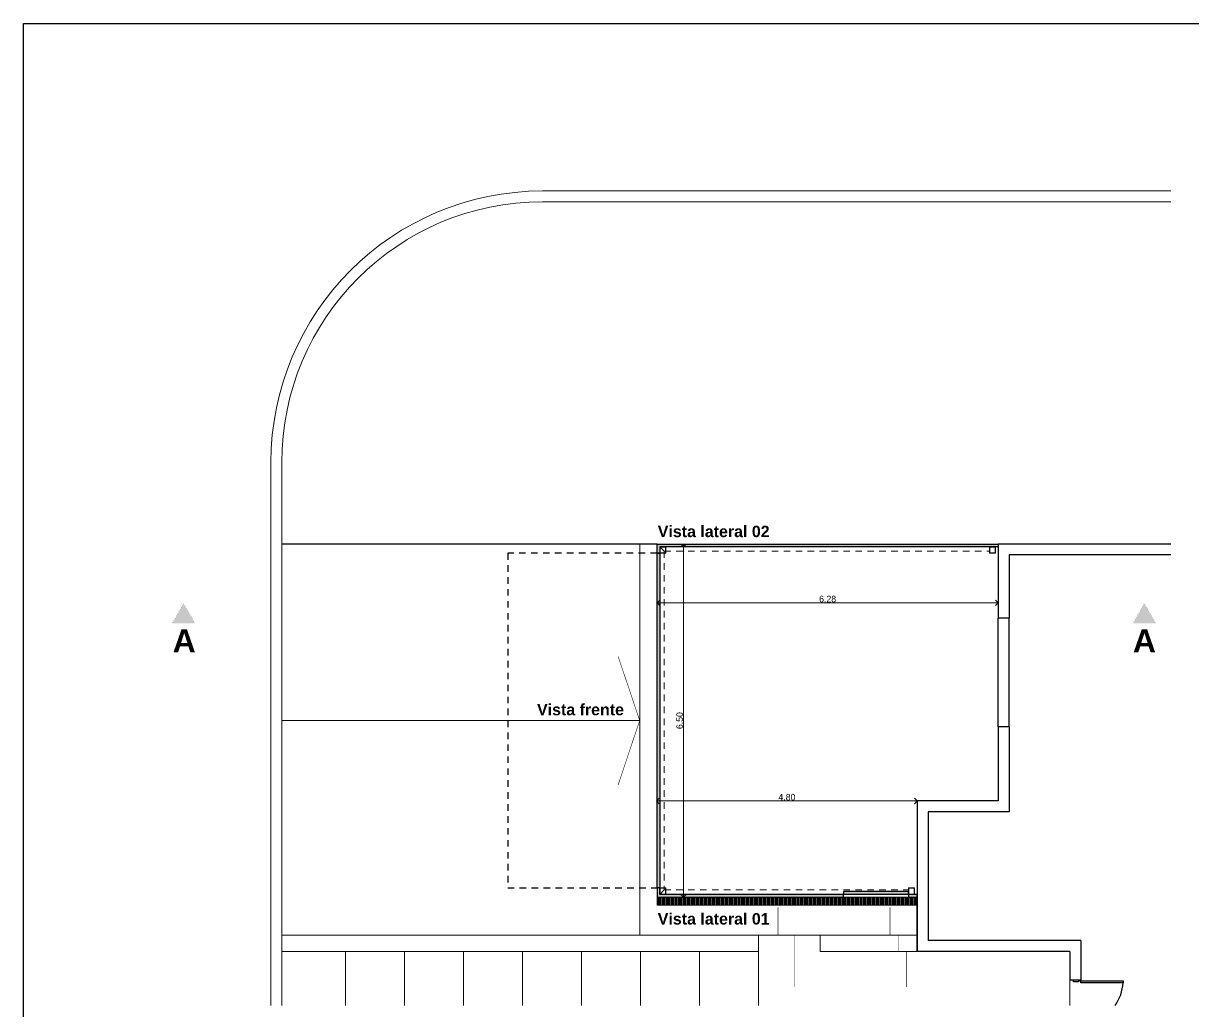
# Model space of a CAD drawing. Header units: millimetres. Extents: x 237 to 802, y 86 to 296.
# Drawn here: x 359.76 to 381.29, y 184.94 to 203.12 of the extents above; entities that cross this region are included whole.
import ezdxf

# ---------------------------------------------------------------- set-up
doc = ezdxf.new("R2010")
doc.units = ezdxf.units.MM
doc.linetypes.add('ACAD_ISO02W100', pattern=[15, 12, -3])
doc.layers.get('Defpoints').update_dxf_attribs({"color": 254})
for name, color, linetype in [('01-MUROS', 6, 'Continuous'), ('02-CARPINTERÍAS', 9, 'Continuous'), ('03-PROYECCIONES', 9, 'Continuous')]:
    doc.layers.add(name, color=color, linetype=linetype)
doc.layers.add('06-SOLADOS', color=9, linetype='Continuous', lineweight=25)
doc.layers.add('cotas', color=154, linetype='Continuous', lineweight=5)
doc.dimstyles.new('ann linear', dxfattribs={"dimtxt": 0.12, "dimasz": 0.1, "dimexe": 0.01, "dimexo": 0.01, "dimgap": 0.01, "dimtad": 1, "dimzin": 4, "dimdsep": 46, "dimtxsty": 'Standard', "dimblk": 'OPEN90', "dimcen": 0.1, "dimse1": 1, "dimse2": 1, "dimclrd": 256, "dimclre": 1, "dimclrt": 256, "dimadec": 0, "dimazin": 0, "dimtfac": 1, "dimtix": 1, "dimtmove": 0, "dimatfit": 3, "dimldrblk": 'DOT', "dimfxl": 0, "dimtolj": 1, "dimtzin": 0, "dimlwd": -1, "dimarcsym": 0})

# ---------------------------------------------------------------- blocks, each defined once
blk = doc.blocks.new('_OPEN90')
at = {"color": 0, "linetype": 'ByBlock'}
for p, q in [((0, 0), (-1, 0)), ((-0.5, 0.5), (0, 0)), ((0, 0), (-0.5, -0.5))]:
    blk.add_line(p, q, dxfattribs=at)
blk = doc.blocks.new('*D273')
at = {"layer": 'cotas'}
blk.add_line((371.916, 193.434), (371.916, 187.134), dxfattribs=at)
at = {"layer": 'Defpoints', "color": 0}
for p in [(370.711, 193.534), (371.431, 187.034), (371.916, 187.034)]:
    blk.add_point(p, dxfattribs=at)
at = {"layer": 'cotas', "xscale": 0.1, "yscale": 0.1, "zscale": 0.1}
for p, rotation in [((371.916, 193.534), 90), ((371.916, 187.034), 270)]:
    blk.add_blockref('_OPEN90', p, dxfattribs=dict(at, rotation=rotation))
at = {"layer": 'cotas', "insert": (371.846, 190.284), "char_height": 0.12, "attachment_point": 5, "rotation": 90}
blk.add_mtext('\\A1;6.50', dxfattribs=at)
blk = doc.blocks.new('_DOT')
at = {"color": 0, "linetype": 'ByBlock', "lineweight": -2}
blk.add_line((-0.5, 0), (-1, 0), dxfattribs=at)
at = {"color": 0, "linetype": 'ByBlock', "lineweight": -2, "const_width": 0.5}
blk.add_lwpolyline([(-0.25, 0, 1), (0.25, 0, 1)], format="xyb", close=True, dxfattribs=at)
blk = doc.blocks.new('*D274')
at = {"layer": 'cotas'}
blk.add_line((376.121, 188.804), (371.521, 188.804), dxfattribs=at)
at = {"layer": 'Defpoints', "color": 0}
for p in [(371.421, 188.804), (371.421, 188.804), (376.221, 188.804)]:
    blk.add_point(p, dxfattribs=at)
at = {"layer": 'cotas', "xscale": 0.1, "yscale": 0.1, "zscale": 0.1, "rotation": 180}
blk.add_blockref('_OPEN90', (371.421, 188.804), dxfattribs=at)
at = {"layer": 'cotas', "xscale": 0.1, "yscale": 0.1, "zscale": 0.1}
blk.add_blockref('_OPEN90', (376.221, 188.804), dxfattribs=at)
at = {"layer": 'cotas', "insert": (373.821, 188.874), "char_height": 0.12, "attachment_point": 5}
blk.add_mtext('\\A1;4.80', dxfattribs=at)
blk = doc.blocks.new('*D275')
at = {"layer": 'cotas'}
blk.add_line((371.531, 192.452), (377.611, 192.452), dxfattribs=at)
at = {"layer": 'Defpoints', "color": 0}
for p in [(371.431, 193.534), (377.711, 193.534), (377.711, 192.452)]:
    blk.add_point(p, dxfattribs=at)
at = {"layer": 'cotas', "xscale": 0.1, "yscale": 0.1, "zscale": 0.1, "rotation": 180}
blk.add_blockref('_OPEN90', (371.431, 192.452), dxfattribs=at)
at = {"layer": 'cotas', "xscale": 0.1, "yscale": 0.1, "zscale": 0.1}
blk.add_blockref('_OPEN90', (377.711, 192.452), dxfattribs=at)
at = {"layer": 'cotas', "insert": (374.571, 192.522), "char_height": 0.12, "attachment_point": 5}
blk.add_mtext('\\A1;6.28', dxfattribs=at)
blk = doc.blocks.new('perfil UPN')
at = {"lineweight": 0}
for p, q in [((11748.878, 10039.802), (11748.878, 10039.805)), ((11748.878, 10039.805), (11748.933, 10039.805)), ((11748.92, 10039.798), (11748.881, 10039.799)), ((11748.926, 10039.791), (11748.926, 10039.698)), ((11748.933, 10039.805), (11748.933, 10039.685)), ((11748.878, 10039.685), (11748.878, 10039.687)), ((11748.933, 10039.685), (11748.878, 10039.685)), ((11748.881, 10039.69), (11748.92, 10039.692))]:
    blk.add_line(p, q, dxfattribs=at)
for centre, radius, start, end in [((11748.882, 10039.802), 0.00321, 180, 267.6573), ((11748.92, 10039.791), 0.00628, 359.4434, 89.0075), ((11748.882, 10039.687), 0.00321, 92.3427, 180), ((11748.92, 10039.698), 0.00643, 272.3427, 0)]:
    blk.add_arc(centre, radius, start, end, dxfattribs=at)

msp = doc.modelspace()

# ---------------------------------------------------------------- hatches: boundary and pattern name
at = {"lineweight": 9}
h = msp.add_hatch(color=1, dxfattribs=at)
h.dxf.hatch_style = 1
h.paths.add_polyline_path([(362.7141, 192.4395), (362.9247, 192.0748), (362.5035, 192.0748)])
h = msp.add_hatch(color=1, dxfattribs=at)
h.dxf.hatch_style = 1
h.paths.add_polyline_path([(380.403, 192.4395), (380.1924, 192.0748), (380.6136, 192.0748)])
at = {"layer": '01-MUROS', "lineweight": 9}
h = msp.add_hatch(dxfattribs=at)
h.set_pattern_fill('_USER', color=43, scale=0.02, angle=450, pattern_type=0)
h.set_pattern_definition([(90, (-11509.137816, -9743.003701), (-0.02, 5e-18), [])])
h.paths.add_polyline_path([(371.4307, 186.8843), (376.2107, 186.8843), (376.2107, 187.0343), (371.4307, 187.0343)])
at = {"layer": '02-CARPINTERÍAS'}
h = msp.add_hatch(color=253, dxfattribs=at)
h.dxf.hatch_style = 1
h.paths.add_polyline_path([(371.4307, 193.5343), (377.7107, 193.5343), (377.7107, 193.4843), (371.4807, 193.4843), (371.4807, 193.3643), (371.4307, 193.3643)])
h.paths.add_polyline_path([(371.4807, 193.3643), (371.4807, 187.2043), (371.4307, 187.2043), (371.4307, 193.3643)])
h.paths.add_polyline_path([(371.4307, 187.0343), (374.8607, 187.0343), (374.8607, 187.0843), (371.4807, 187.0843), (371.4807, 187.2043), (371.4307, 187.2043)])
h.paths.add_polyline_path([(374.8607, 187.1381), (374.8607, 187.0881), (376.0607, 187.0881), (376.0607, 187.1381)])
h.paths.add_polyline_path([(376.0607, 187.0843), (376.0607, 187.0343), (376.2207, 187.0343), (376.2207, 187.0843)])

# ---------------------------------------------------------------- linework, layer by layer
at = {"color": 1, "lineweight": 9, "const_width": 0.001}
for points in [[(362.7141, 192.4395), (362.9247, 192.0748), (362.5035, 192.0748)], [(380.403, 192.4395), (380.1924, 192.0748), (380.6136, 192.0748)]]:
    msp.add_lwpolyline(points, close=True, dxfattribs=at)
msp.add_lwpolyline([(380.6104, 192.0148), (362.5067, 192.0148)], dxfattribs=at)
at = {"color": 43, "lineweight": 9}
msp.add_lwpolyline([(371.4307, 186.8843), (376.2107, 186.8843), (376.2107, 187.0343), (371.4307, 187.0343)], close=True, dxfattribs=at)
at = {"layer": '01-MUROS'}
for p, q in [((377.7107, 193.5343), (377.7107, 192.1693)), ((377.7107, 193.5343), (377.7107, 192.1693)), ((380.8921, 193.3343), (377.9107, 193.3343)), ((377.9107, 193.3343), (377.9107, 192.1693)), ((377.9107, 192.1693), (377.7107, 192.1693)), ((377.7107, 190.1693), (377.7107, 188.8043)), ((377.9107, 190.1693), (377.7107, 190.1693)), ((377.9107, 190.1693), (377.9107, 188.6043)), ((377.7107, 188.8043), (376.2207, 188.8043)), ((376.2207, 188.8043), (376.2207, 186.0343)), ((377.9107, 188.6043), (376.4207, 188.6043)), ((376.4207, 188.6043), (376.4207, 186.2343)), ((376.2207, 186.0343), (376.2207, 187.0343)), ((379.2307, 186.2343), (376.4207, 186.2343)), ((379.2307, 186.2343), (379.2307, 185.5143)), ((379.0307, 186.0343), (376.2207, 186.0343)), ((379.0307, 186.0343), (379.0307, 185.5143)), ((379.0307, 185.5143), (379.2307, 185.5143))]:
    msp.add_line(p, q, dxfattribs=at)
msp.add_lwpolyline([(380.8921, 193.5343), (377.7107, 193.5343)], dxfattribs=at)
at = {"layer": '01-MUROS', "const_width": 0.01}
for points in [[(373.6557, 186.8475), (373.6557, 186.3343), (373.9557, 186.3343), (373.9557, 186.3343), (373.9557, 186.3343), (373.9557, 185.3784)], [(375.7192, 186.8475), (375.7192, 186.3343), (375.8692, 186.3343), (375.8692, 186.0343), (376.0192, 186.0343), (376.0192, 185.3784)]]:
    msp.add_lwpolyline(points, dxfattribs=at)
at = {"layer": '02-CARPINTERÍAS'}
for p, q in [((377.7107, 190.1693), (377.7107, 192.1693)), ((377.9107, 190.1693), (377.9107, 192.1693))]:
    msp.add_line(p, q, dxfattribs=at)
for points in [[(359.7637, 203.1193), (399.6272, 203.1193), (399.6272, 172.9233), (359.7637, 172.9233)], [(371.4807, 193.3643), (371.4807, 187.2043), (371.4307, 187.2043), (371.4307, 193.3643)], [(374.8607, 187.1381), (374.8607, 187.0881), (376.0607, 187.0881), (376.0607, 187.1381)], [(376.0607, 187.0843), (376.0607, 187.0343), (376.2207, 187.0343), (376.2207, 187.0843)], [(379.1907, 185.4743), (379.1007, 185.4743), (379.1007, 185.5143), (379.2307, 185.5143), (379.2307, 185.4943), (379.1907, 185.4943)], [(380.0107, 185.4943), (380.0107, 185.4543), (379.2307, 185.4543), (379.2307, 185.4943)]]:
    msp.add_lwpolyline(points, close=True, dxfattribs=at)
for points in [[(371.4307, 193.5343), (371.4307, 193.5343), (377.7107, 193.5343), (377.7107, 193.4843), (371.4807, 193.4843), (371.4807, 193.3643), (371.4307, 193.3643), (371.4307, 193.5343)], [(371.4307, 187.0343), (371.4307, 187.0343), (374.8607, 187.0343), (374.8607, 187.0843), (371.4807, 187.0843), (371.4807, 187.2043), (371.4307, 187.2043), (371.4307, 187.0343)]]:
    msp.add_lwpolyline(points, dxfattribs=at)
msp.add_arc((379.2307, 185.4943), 0.78, 324.34626, 357.06047, dxfattribs=at)
at = {"layer": '03-PROYECCIONES', "color": 82, "linetype": 'ACAD_ISO02W100', "lineweight": 9, "ltscale": 0.01}
for p, q in [((371.5627, 193.4023), (371.4807, 193.4843)), ((371.4807, 193.3843), (371.4807, 187.1843)), ((371.5627, 193.4023), (377.5607, 193.4023)), ((371.5627, 193.4023), (371.5627, 187.1663)), ((371.5807, 193.4843), (377.5607, 193.4843)), ((371.5627, 187.1663), (371.4807, 187.0843)), ((371.5627, 187.1663), (376.0607, 187.1663)), ((371.5807, 187.0843), (376.0707, 187.0843))]:
    msp.add_line(p, q, dxfattribs=at)
at = {"layer": '03-PROYECCIONES', "color": 43, "lineweight": 9, "ltscale": 0.01}
msp.add_line((373.3007, 187.0343), (376.2107, 187.0343), dxfattribs=at)
at = {"layer": '03-PROYECCIONES', "linetype": 'ACAD_ISO02W100', "ltscale": 0.01}
msp.add_lwpolyline([(368.6807, 193.3643), (368.6807, 187.2043), (371.4307, 187.2043), (371.4307, 193.3643)], close=True, dxfattribs=at)
at = {"layer": '06-SOLADOS', "lineweight": 5}
for p, q in [((380.8921, 200.0343), (369.3207, 200.0343)), ((380.8921, 199.8343), (369.3207, 199.8343)), ((364.3207, 185.0396), (364.3207, 195.0343)), ((364.5207, 185.0396), (364.5207, 195.0343)), ((371.1107, 193.5343), (371.1107, 186.3343)), ((376.2107, 186.3343), (364.5207, 186.3343)), ((373.3007, 186.0343), (373.3007, 186.3343)), ((374.4357, 186.3343), (374.4357, 186.0343)), ((373.3007, 186.0343), (364.5207, 186.0343)), ((365.6973, 186.0343), (365.6973, 185.0396)), ((366.7835, 186.0343), (366.7835, 185.0396)), ((367.8697, 186.0343), (367.8697, 185.0396)), ((368.9559, 186.0343), (368.9559, 185.0396)), ((370.0421, 186.0343), (370.0421, 185.0396)), ((371.1283, 186.0343), (371.1283, 185.0396)), ((372.2145, 186.0343), (372.2145, 185.0396)), ((373.3007, 186.0343), (373.3007, 185.0396)), ((376.2107, 186.0343), (374.4357, 186.0343)), ((379.0307, 185.5143), (379.0307, 185.0396))]:
    msp.add_line(p, q, dxfattribs=at)
at = {"layer": '06-SOLADOS'}
msp.add_line((371.4307, 193.5343), (364.5207, 193.5343), dxfattribs=at)
at = {"layer": '06-SOLADOS', "lineweight": 5}
for radius in [5, 4.8]:
    msp.add_arc((369.3207, 195.0343), radius, 90, 180, dxfattribs=at)
at = {"layer": 'cotas', "const_width": 0.01}
for points in [[(371.1107, 190.2843), (370.7126, 191.4692)], [(371.1107, 190.2843), (370.7126, 189.0993)]]:
    msp.add_lwpolyline(points, dxfattribs=at)
at = {"layer": 'cotas'}
msp.add_lwpolyline([(371.1207, 190.2843), (364.5207, 190.2843)], dxfattribs=at)

# ---------------------------------------------------------------- block references
at = {"xscale": -1}
for p in [(12120.414, -9846.3204), (12126.484, -9846.3204), (12120.414, -9852.6004), (12124.994, -9852.6004)]:
    msp.add_blockref('perfil UPN', p, dxfattribs=at)
for p in [(-11377.3427, -9846.3204), (-11371.2727, -9846.3204), (-11377.3427, -9852.6004), (-11372.7627, -9852.6004)]:
    msp.add_blockref('perfil UPN', p)

# ---------------------------------------------------------------- texts
at = {"color": 1, "lineweight": 9}
for s, width, insert, char_height, attachment_point in [('{\\fArial|b1|i0|c0|p34;Vista lateral 02}', 6.072698, (371.4433, 193.8716), 0.210459, 1), ('{\\fArial|b1|i0|c0|p34;A}', 1.470858, (362.5126, 191.9622), 0.420918, 1), ('{\\fArial|b1|i0|c0|p34;A}', 1.470858, (380.616, 191.9622), 0.420918, 3), ('{\\fArial|b1|i0|c0|p34;Vista frente}', 6.072698, (369.2205, 190.592), 0.210459, 1), ('{\\fArial|b1|i0|c0|p34;Vista lateral 01}', 6.072698, (371.4433, 186.7397), 0.210459, 1)]:
    msp.add_mtext_dynamic_manual_height_columns(s, width=width, gutter_width=12.5, heights=[0], dxfattribs=dict(at, insert=insert, char_height=char_height, attachment_point=attachment_point))

# ---------------------------------------------------------------- dimensions: what is measured, and where the dimension line sits
at = {"layer": 'cotas'}
dim = msp.add_linear_dim(base=(371.9158, 187.0343), p1=(370.7107, 193.5343), p2=(371.4307, 187.0343), angle=90, dimstyle='ann linear', override={"dimfxl": 6, "dimfxlon": 1}, dxfattribs=at)
dim.commit()
dim.dimension.update_dxf_attribs({"geometry": '*D273', "text_midpoint": (371.8458, 190.2843)})
for base, p1, p2, picture, middle in [((377.7107, 192.4523), (371.4307, 193.5343), (377.7107, 193.5343), '*D275', (374.5707, 192.5223)), ((371.4207, 188.8043), (376.2207, 188.8043), (371.4207, 188.8043), '*D274', (373.8207, 188.8743))]:
    dim = msp.add_linear_dim(base=base, p1=p1, p2=p2, dimstyle='ann linear', override={"dimfxl": 6, "dimfxlon": 1}, dxfattribs=at)
    dim.commit()
    dim.dimension.update_dxf_attribs({"geometry": picture, "text_midpoint": middle})

doc.saveas('drawing.dxf')
